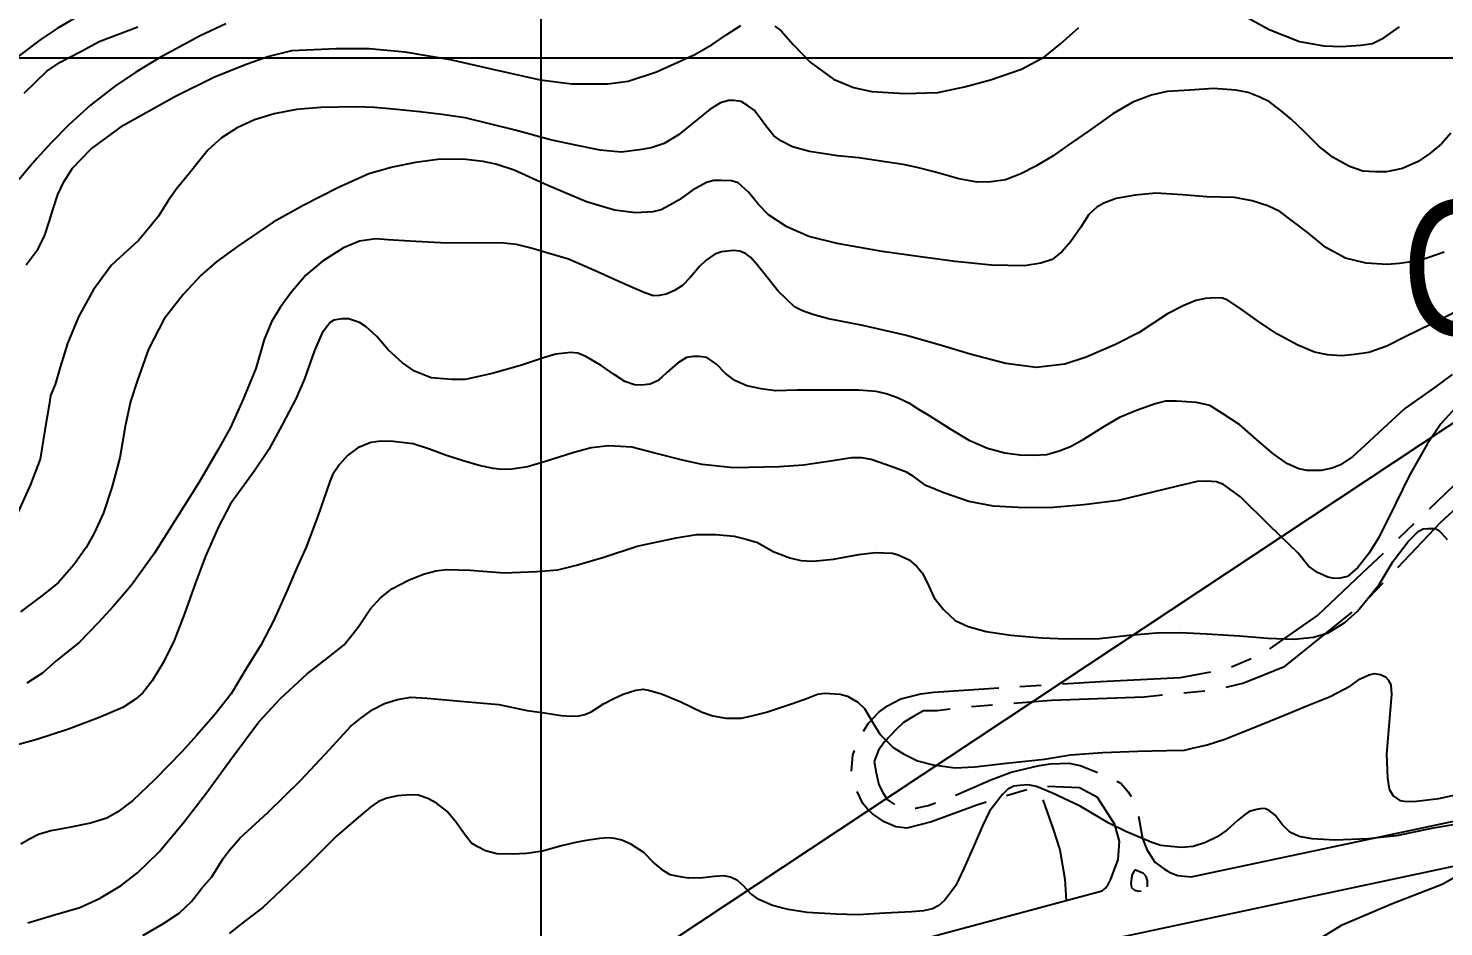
# Model space of a CAD drawing. Header units: millimetres. Extents: x 548366 to 1117317, y 7446967 to 14899125.
# Drawn here: x 555179.5 to 555678, y 7456108.7 to 7456425.4 of the extents above; entities that cross this region are included whole.
import ezdxf

# ---------------------------------------------------------------- set-up
doc = ezdxf.new("R2010")
doc.units = ezdxf.units.MM
doc.header["$MEASUREMENT"] = 0
for name, pattern in [('ESTR-TERRA', [1, 0.7, -0.1, 0.1, -0.1]), ('MEIO-FIOx2', [20, 15, -5]), ('RIO_PERIODICO', [5.8, 3, -0.4, 0.4, -0.4, 0.4, -0.4, 0.4, -0.4])]:
    doc.linetypes.add(name, pattern=pattern)
for name, color, linetype in [('AUTO_ESTRADA', 224, 'Continuous'), ('CURVA_INTERMEDIÁRIA', 32, 'Continuous'), ('CURVA_MESTRA', 36, 'Continuous'), ('MALHA_TM', 8, 'Continuous'), ('RADIAIS', 222, 'Continuous'), ('RIO_PERIÓDICO', 4, 'RIO_PERIODICO'), ('RUA_PAV_C_MEIO_FIO', 1, 'MEIO-FIOx2'), ('RUA_PAV_S_MEIO_FIO', 2, 'ESTR-TERRA'), ('TXT_EST_TRAT_ÁGUA', 7, 'Continuous')]:
    doc.layers.add(name, color=color, linetype=linetype)
doc.styles.add('TXT_PRAIA', font='ARIALN.TTF', dxfattribs={"height": 30})

msp = doc.modelspace()

# ---------------------------------------------------------------- linework, layer by layer
at = {"layer": 'AUTO_ESTRADA', "ltscale": 2.5, "flags": 128}
for points in [[(555580.88, 7456128.33), (555581.91, 7456127.69), (555584.33, 7456126.83), (555589.09, 7456126.31), (555708.14, 7456151.61)], [(555351.5, 7456050.05), (555363.65, 7456054.61), (555377.97, 7456059.16), (555399.78, 7456063.47), (555522.69, 7456096.22), (555712.29, 7456136.64)], [(554363.71, 7455909.03), (554607.12, 7455943.92), (554690.64, 7455954.81), (554778.19, 7455963.95), (554885.14, 7455974.04), (554930.47, 7455980.01), (554975.59, 7455988.97), (555048.62, 7456006.11), (555137.96, 7456024.22), (555210.21, 7456039.95), (555228.33, 7456046.45), (555241.49, 7456053.92), (555255.02, 7456061.87), (555268.55, 7456071.02), (555281.29, 7456076.59), (555293.63, 7456078.98), (555307.56, 7456077.38), (555323.88, 7456071.82), (555337.34, 7456067.78), (555344.55, 7456065.52), (555352.74, 7456066.23), (555557.67, 7456121.39), (555558.92, 7456122.34), (555559.42, 7456123.04)]]:
    msp.add_lwpolyline(points, dxfattribs=at)
at = {"layer": 'CURVA_INTERMEDIÁRIA'}
for points, elevation in [([(555204.72, 7456434.09), (555189.7, 7456425.29), (555183.99, 7456421.51), (555175.93, 7456415.39)], 180), ([(555249.06, 7456426.94), (555240.07, 7456422.68), (555225.51, 7456414.8), (555217.39, 7456409.93), (555209.89, 7456404.83), (555201.36, 7456398.26), (555193.76, 7456391.4), (555187.36, 7456384.92), (555182.54, 7456379.55), (555179.54, 7456376.04), (555176.3, 7456372.06)], 160), ([(555177.98, 7456402.53), (555186.05, 7456410.22), (555190.68, 7456413.46), (555198, 7456417.25), (555204.49, 7456420.68), (555218, 7456425.92)], 170), ([(555680.47, 7456388.41), (555677.23, 7456384.7), (555673.15, 7456381.28), (555668.98, 7456378.41), (555663.51, 7456376), (555657.86, 7456374.79), (555653.78, 7456374.79), (555649.54, 7456375.06), (555644.82, 7456376.64), (555639.07, 7456379.79), (555634.16, 7456383.77), (555628.87, 7456388.96), (555624.24, 7456393.4), (555620.71, 7456396.27), (555616.68, 7456399.46), (555613.25, 7456401.12), (555609.17, 7456402.79), (555604.81, 7456403.53), (555596.93, 7456404.18), (555588.59, 7456403.53), (555580.62, 7456403.16), (555574.96, 7456401.86), (555568.47, 7456399.36), (555561.43, 7456395.19), (555552.9, 7456389.08), (555545.39, 7456383.99), (555540.41, 7456380.42), (555534.39, 7456376.81), (555529.1, 7456374.03), (555523.63, 7456371.99), (555518.63, 7456371.25), (555513.71, 7456371.16), (555507.23, 7456372.27), (555498.98, 7456374.68), (555492.58, 7456376.35), (555487.67, 7456377.37), (555481.27, 7456378.29), (555472.02, 7456379.68), (555464.51, 7456380.42), (555454.59, 7456381.99), (555448.66, 7456383.66), (555444.77, 7456385.61), (555442.08, 7456387.46), (555439.3, 7456390.98), (555437.39, 7456393.6), (555435.16, 7456396.47), (555432.84, 7456398.23), (555430.53, 7456399.53), (555428.02, 7456399.99), (555426.08, 7456399.99), (555423.3, 7456399.07), (555419.59, 7456396.84), (555412.82, 7456391.38), (555408.46, 7456387.86), (555403.46, 7456384.8), (555398.92, 7456383.23), (555394.74, 7456382.49), (555388.35, 7456381.75), (555380.93, 7456382.4), (555372.22, 7456384.15), (555363.41, 7456386.1), (555351.01, 7456389.44), (555333.4, 7456393.79), (555325.15, 7456394.99), (555317.37, 7456395.92), (555308, 7456396.85), (555301.42, 7456397.5), (555295.02, 7456397.68), (555282.52, 7456397.49), (555273.9, 7456396.75), (555266.12, 7456395.27), (555259.16, 7456393.14), (555253.05, 7456390.27), (555247.48, 7456386.75), (555242.76, 7456382.39), (555236.08, 7456374.24), (555231.82, 7456368.96), (555228.9, 7456364.82), (555225.38, 7456359.17), (555222.41, 7456355.47), (555218.24, 7456350.56), (555213.05, 7456345.83), (555208.79, 7456341.85), (555205.45, 7456337.4), (555202.3, 7456333.05), (555197.15, 7456323.71), (555193.26, 7456314.27), (555190.67, 7456305.93), (555188.9, 7456299.82), (555187.33, 7456295.93), (555186.87, 7456292.68), (555185.3, 7456283.8), (555183.63, 7456273.52), (555180.2, 7456264.63), (555175.93, 7456254.99)], 140), ([(555678.14, 7456346.49), (555669.71, 7456343.58), (555662.48, 7456342.48), (555658.06, 7456342.18), (555650.73, 7456342.58), (555643.4, 7456344.39), (555636.47, 7456348.1), (555629.88, 7456353.54), (555624.65, 7456357.56), (555620.34, 7456360.87), (555616.12, 7456362.78), (555610.5, 7456364.58), (555604.37, 7456365.79), (555594.63, 7456365.99), (555585.99, 7456366.69), (555576.58, 7456367.29), (555569.35, 7456366.58), (555562.62, 7456365.38), (555558.31, 7456363.77), (555555.79, 7456362.37), (555553.08, 7456359.76), (555550.17, 7456355.24), (555546.66, 7456350.23), (555543.64, 7456346.72), (555540.13, 7456343.91), (555536.11, 7456342.6), (555530.39, 7456341.7), (555518.77, 7456341.95), (555505.92, 7456343.16), (555493.77, 7456344.86), (555480.21, 7456346.77), (555464.34, 7456349.58), (555454.4, 7456351.99), (555446.6, 7456355.44), (555440.17, 7456359.65), (555436.66, 7456363.27), (555433.14, 7456367.58), (555429.53, 7456370.89), (555427.12, 7456371.59), (555423.7, 7456371.69), (555420.89, 7456371.69), (555418.38, 7456371.09), (555413.46, 7456368.28), (555408.74, 7456364.87), (555405.42, 7456363.06), (555402.41, 7456361.36), (555399.4, 7456360.66), (555393.37, 7456360.36), (555385.94, 7456361.26), (555376.12, 7456364.18), (555362.47, 7456370), (555350.62, 7456375.42), (555344.19, 7456377.53), (555339.67, 7456378.43), (555332.54, 7456379.23), (555323.7, 7456379.13), (555315.87, 7456378.03), (555307.73, 7456376.42), (555299.42, 7456374.12), (555288.47, 7456369.21), (555276.52, 7456363.09), (555265.68, 7456357.07), (555253.12, 7456348.44), (555245.89, 7456343.22), (555240.42, 7456338.33), (555234.09, 7456331.7), (555227.37, 7456322.97), (555221.84, 7456312.34), (555217.93, 7456301.4), (555215.51, 7456293.79), (555213.6, 7456285.06), (555211.69, 7456274.02), (555208.88, 7456263.48), (555205.97, 7456254.65), (555202.73, 7456247.44), (555199.81, 7456242.33), (555195.5, 7456236.31), (555189.97, 7456229.98), (555184.25, 7456225.37), (555176.72, 7456219.75)], 130), ([(555688.7, 7456328.72), (555673.63, 7456321.1), (555664.49, 7456316.68), (555658.01, 7456313.3), (555651.68, 7456311.09), (555646.56, 7456310.39), (555642.04, 7456309.99), (555637.12, 7456310.29), (555632.5, 7456311.29), (555626.58, 7456313.7), (555619.25, 7456317.71), (555612.47, 7456322.27), (555606.65, 7456326.38), (555602.03, 7456329.59), (555600.12, 7456330.3), (555597, 7456330.4), (555594.09, 7456330.2), (555590.68, 7456329.49), (555586.26, 7456327.59), (555580.74, 7456324.78), (555570.79, 7456318.16), (555562.46, 7456313.94), (555552.12, 7456309.43), (555544.51, 7456306.99), (555534.47, 7456305.78), (555523.82, 7456307.19), (555511.17, 7456310.5), (555501.48, 7456313.52), (555488.82, 7456317.13), (555473.46, 7456320.65), (555461.31, 7456322.95), (555455.78, 7456324.46), (555452.17, 7456325.76), (555449.36, 7456327.27), (555443.63, 7456332.79), (555440.37, 7456336.76), (555436.16, 7456341.98), (555433.95, 7456344.59), (555432.14, 7456345.99), (555430.13, 7456346.89), (555427.92, 7456347.09), (555423.6, 7456346.59), (555421.29, 7456345.79), (555418.18, 7456343.68), (555415.87, 7456341.37), (555412.76, 7456337.66), (555409.85, 7456334.75), (555407.13, 7456332.95), (555404.12, 7456331.64), (555401.71, 7456331.24), (555399.6, 7456331.14), (555395.99, 7456332.34), (555388.76, 7456335.55), (555378.85, 7456340.07), (555369.72, 7456343.98), (555362.89, 7456345.99), (555356.56, 7456347.9), (555351.44, 7456349.2), (555347.02, 7456349.6), (555337.68, 7456349.8), (555326.83, 7456349.6), (555313.9, 7456350.3), (555306.27, 7456350.8), (555301.85, 7456351.2), (555296.12, 7456350.3), (555290.5, 7456347.99), (555283.07, 7456343.27), (555277.24, 7456338.36), (555271.92, 7456332.13), (555268.21, 7456327.02), (555265.19, 7456321.9), (555262.58, 7456315.68), (555259.62, 7456305.47), (555255.2, 7456294.63), (555250.68, 7456284.69), (555246.37, 7456276.97), (555239.62, 7456265.44), (555234.5, 7456257.21), (555229.07, 7456248.58), (555223.95, 7456240.35), (555215.82, 7456229.11), (555209.45, 7456221.71), (555204.03, 7456215.79), (555197.5, 7456209.07), (555189.16, 7456202.35), (555184.54, 7456198.23), (555178.92, 7456194.62)], 120), ([(555680.94, 7456303.37), (555674.61, 7456298.65), (555664.37, 7456291.43), (555655.03, 7456282.8), (555650.17, 7456278.2), (555646.05, 7456274.48), (555641.63, 7456271.57), (555638.72, 7456270.37), (555634.8, 7456269.57), (555632.39, 7456269.57), (555629.88, 7456269.57), (555626.97, 7456270.07), (555622.95, 7456271.87), (555617.83, 7456275.49), (555612.01, 7456280.6), (555606.24, 7456285.68), (555599.71, 7456289.89), (555595.6, 7456292.4), (555590.98, 7456293.5), (555583.95, 7456294.01), (555580.03, 7456293.91), (555576.42, 7456293), (555569.79, 7456290.69), (555563.86, 7456288.19), (555558.44, 7456285.08), (555550.51, 7456280.06), (555546.59, 7456277.85), (555542.57, 7456276.35), (555538.28, 7456275.02), (555533.66, 7456274.82), (555528.84, 7456274.92), (555523.42, 7456275.62), (555517.29, 7456277.33), (555511.07, 7456279.94), (555504.24, 7456284.15), (555496.91, 7456288.77), (555493.19, 7456290.98), (555490.08, 7456293.08), (555485.66, 7456295.19), (555481.64, 7456296.59), (555478.13, 7456297.4), (555472.04, 7456297.84), (555462.5, 7456297.84), (555450.24, 7456297.84), (555442.71, 7456297.64), (555437.59, 7456298.34), (555432.57, 7456299.34), (555428.35, 7456301.25), (555425.04, 7456303.76), (555421.82, 7456306.97), (555420.36, 7456308.08), (555418.45, 7456309.39), (555415.74, 7456309.69), (555413.73, 7456309.69), (555411.32, 7456309.39), (555408.11, 7456307.38), (555404.4, 7456304.07), (555402.59, 7456302.46), (555401.08, 7456301.16), (555398.47, 7456299.96), (555395.46, 7456299.55), (555393.05, 7456299.76), (555389.63, 7456300.86), (555385.82, 7456303.37), (555381.3, 7456306.48), (555375.88, 7456309.69), (555373.06, 7456310.89), (555370.55, 7456311.09), (555365.33, 7456310.49), (555361.34, 7456309.39), (555352.9, 7456306.58), (555342.86, 7456303.77), (555333.32, 7456301.56), (555328.7, 7456301.56), (555321.37, 7456302.17), (555315.55, 7456304.57), (555311.33, 7456307.48), (555306.21, 7456312.1), (555302.29, 7456316.72), (555298.51, 7456320.15), (555296.1, 7456321.66), (555292.28, 7456322.96), (555289.97, 7456322.96), (555287.06, 7456322.56), (555285.76, 7456321.66), (555282.95, 7456318.05), (555280.23, 7456311.82), (555276.72, 7456301.89), (555273.81, 7456295.07), (555268.87, 7456285.65), (555264.15, 7456276.92), (555259.13, 7456269.39), (555250.69, 7456257.75), (555246.47, 7456249.62), (555241.93, 7456239.39), (555238.42, 7456229.95), (555234.6, 7456219.32), (555230.88, 7456209.58), (555227.07, 7456201.96), (555223.15, 7456195.34), (555219.84, 7456191.12), (555217.18, 7456188.93), (555212.76, 7456186.02), (555204.22, 7456182.31), (555193.68, 7456178.3), (555182.53, 7456174.69), (555169.68, 7456171.17)], 110), ([(555179.26, 7456110.05), (555188.65, 7456112.95), (555197.65, 7456115.47), (555204.52, 7456118.66), (555212.17, 7456123.21), (555217.93, 7456127.72), (555225.48, 7456134.97), (555233.9, 7456145.13), (555242.22, 7456155.96), (555251.35, 7456168.51), (555260.64, 7456180.89), (555268.38, 7456189.3), (555277.67, 7456197.81), (555285.07, 7456203.58), (555290.69, 7456208.03), (555295.62, 7456214.32), (555299.88, 7456220.61), (555303.56, 7456224.67), (555307.53, 7456227.76), (555313.43, 7456230.86), (555318.66, 7456232.98), (555323.01, 7456234.14), (555326.88, 7456234.63), (555335.07, 7456234.35), (555347.08, 7456233.48), (555358.59, 7456233.96), (555365.95, 7456234.54), (555372.53, 7456236.19), (555382.17, 7456239.03), (555393.88, 7456242.8), (555407.63, 7456245.8), (555414.79, 7456246.96), (555421.66, 7456246.96), (555428.05, 7456246.38), (555432.31, 7456245.32), (555436.37, 7456244.15), (555441.89, 7456240.96), (555447.67, 7456238.72), (555451.63, 7456237.75), (555455.8, 7456237.56), (555463.06, 7456238.23), (555471.96, 7456239.97), (555477.86, 7456240.65), (555483.77, 7456240.36), (555485.9, 7456239.78), (555489.77, 7456238.04), (555492.48, 7456235.72), (555494.32, 7456233.4), (555495.98, 7456230.25), (555498.5, 7456224.64), (555501.79, 7456220.48), (555505.95, 7456216.61), (555510.5, 7456214.49), (555516.89, 7456212.75), (555525.6, 7456211.49), (555536.5, 7456210.51), (555545.21, 7456210.22), (555556.82, 7456210.32), (555567.27, 7456211.48), (555576.85, 7456212.35), (555585.34, 7456212.46), (555594.53, 7456211.97), (555606.14, 7456211.2), (555616.02, 7456210.43), (555625.31, 7456210.04), (555632.15, 7456210.74), (555637.27, 7456212.29), (555643.18, 7456215.96), (555647.63, 7456219.93), (555651.31, 7456224.38), (555655.28, 7456229.4), (555660.21, 7456237.53), (555665.44, 7456244.49), (555669.02, 7456247.97), (555670.76, 7456248.94), (555672.41, 7456249.13), (555673.28, 7456249.13), (555675.02, 7456249.13), (555676.18, 7456248.55), (555677.15, 7456247.59), (555679.18, 7456245.26)], 90), ([(555219.8, 7456105.67), (555227.08, 7456109.84), (555232.57, 7456113.53), (555236.92, 7456117.61), (555240.65, 7456122.32), (555244.12, 7456126.32), (555248.12, 7456132.8), (555250.25, 7456135.64), (555254.07, 7456140.08), (555263.88, 7456149.03), (555275.52, 7456160.4), (555285.56, 7456171.23), (555293.12, 7456179.4), (555296.63, 7456182.23), (555300.81, 7456185.34), (555304.99, 7456187.38), (555309.52, 7456188.8), (555314.23, 7456189.6), (555319.92, 7456189.24), (555331.65, 7456188.27), (555345.16, 7456187.02), (555355.21, 7456184.98), (555361.24, 7456184.16), (555367.11, 7456183.18), (555370.84, 7456182.91), (555373.33, 7456183.09), (555375.46, 7456183.54), (555377.77, 7456184.51), (555382.04, 7456187.27), (555385.77, 7456189.22), (555389.06, 7456190.73), (555393.42, 7456192.06), (555396, 7456192.42), (555397.95, 7456192.15), (555402.48, 7456190.82), (555409.33, 7456187.98), (555416.88, 7456184.34), (555420.53, 7456183.09), (555425.15, 7456182.2), (555430.57, 7456182.2), (555434.37, 7456183.11), (555439.52, 7456184.35), (555448.59, 7456187.37), (555453.92, 7456189.24), (555457.48, 7456190.75), (555459.97, 7456191.1), (555461.83, 7456190.92), (555465.39, 7456190.66), (555467.97, 7456189.95), (555471.61, 7456187.91), (555474.01, 7456185.6), (555477.03, 7456180.53), (555479.43, 7456176.54), (555484.14, 7456171.92), (555487.76, 7456169.65), (555492.73, 7456167.16), (555498.25, 7456165.74), (555505.89, 7456164.76), (555512.82, 7456165.03), (555524.02, 7456166.36), (555537.35, 7456167.78), (555546.51, 7456169.29), (555557.96, 7456170.19), (555570.23, 7456170.55), (555580.54, 7456170.81), (555586.67, 7456170.9), (555589.51, 7456171.61), (555594.67, 7456172.86), (555600.98, 7456174.81), (555610.31, 7456178.54), (555622.2, 7456183.45), (555629.84, 7456186.56), (555638.02, 7456189.85), (555645.22, 7456193.58), (555648.6, 7456196.06), (555651.71, 7456197.48), (555653.67, 7456198.02), (555655.8, 7456197.57), (555657.49, 7456196.77), (555658.55, 7456195.62), (555659.35, 7456193.84), (555659.62, 7456190.65), (555658.91, 7456182.12), (555657.84, 7456169.6), (555658.2, 7456161.07), (555658.84, 7456157.26), (555660.26, 7456154.86), (555662.57, 7456153.26), (555664.97, 7456152.91), (555668.43, 7456153), (555676.35, 7456153.88), (555685.94, 7456156.02)], 80), ([(555684.18, 7456145.08), (555673.66, 7456143.38), (555661.43, 7456140.75), (555651.34, 7456139.69), (555639.68, 7456139.27), (555631.72, 7456139.69), (555627.1, 7456140.54), (555623.76, 7456142.11), (555621.06, 7456144.81), (555618.64, 7456148.07), (555616.58, 7456149.64), (555615.3, 7456150.28), (555614.02, 7456150.35), (555612.24, 7456150.06), (555609.54, 7456149.28), (555607.69, 7456148), (555605.44, 7456146.14), (555601.67, 7456142.81), (555598.26, 7456140.39), (555594.14, 7456138.47), (555589.73, 7456137.05), (555585.68, 7456136.62), (555581.91, 7456137.05), (555578.42, 7456137.41), (555575.22, 7456138.4), (555566.05, 7456142.31), (555560.11, 7456145.26), (555550.02, 7456151.22), (555540.2, 7456155.84), (555534.59, 7456158.11), (555531.6, 7456158.68), (555528.76, 7456158.47), (555526.55, 7456158.26), (555524.49, 7456157.19), (555522.48, 7456155.23), (555519.7, 7456151.61), (555518, 7456149.41), (555515.58, 7456144.29), (555512.59, 7456137.47), (555509.02, 7456129.26), (555506.18, 7456123.29), (555502.27, 7456118.11), (555500.21, 7456116.26), (555497.93, 7456115.05), (555494.8, 7456114.34), (555490.61, 7456113.99), (555481.22, 7456113.49), (555471.78, 7456112.92), (555464.03, 7456113.13), (555453.8, 7456113.7), (555447.11, 7456114.84), (555441.57, 7456116.19), (555436.73, 7456118.32), (555433.89, 7456120.45), (555431.4, 7456123.15), (555429.22, 7456125.05), (555426.81, 7456126.18), (555424.6, 7456126.61), (555421.12, 7456126.47), (555417.14, 7456125.97), (555412.02, 7456125.83), (555409.82, 7456126.18), (555407.33, 7456126.61), (555405.55, 7456126.96), (555403.42, 7456128.31), (555399.58, 7456131.44), (555396.24, 7456134.85), (555391.76, 7456137.83), (555388.56, 7456139.25), (555386.07, 7456139.82), (555383.72, 7456140.03), (555380.81, 7456139.82), (555375.26, 7456139.04), (555371.72, 7456138.31), (555367.31, 7456137.24), (555360.63, 7456135.4), (555355.01, 7456134.54), (555350.04, 7456134.26), (555344.56, 7456134.47), (555340.51, 7456135.47), (555337.52, 7456136.96), (555335.57, 7456138.22), (555333.09, 7456141.34), (555329.96, 7456145.82), (555326.9, 7456149.44), (555323.28, 7456152.28), (555320.15, 7456153.92), (555316.81, 7456155.05), (555314.18, 7456155.27), (555309.48, 7456154.91), (555305.79, 7456154.06), (555302.87, 7456152.85), (555300.17, 7456151.01), (555295.62, 7456147.24), (555288.13, 7456140.72), (555277.82, 7456130.42), (555268.51, 7456121.61), (555262.07, 7456115.52), (555256.24, 7456110.98), (555250.2, 7456106.29)], 70), ([(555698.88, 7456095.1), (555670.07, 7456090.76), (555659.29, 7456088.35), (555649.8, 7456085.93), (555639.5, 7456082.07), (555629.04, 7456078.38), (555619.54, 7456075), (555614.72, 7456073.87), (555612.62, 7456073.87), (555609.89, 7456075), (555608.76, 7456076.13), (555608.6, 7456078.54), (555609.24, 7456081.91), (555612.14, 7456087.06), (555619.86, 7456095.1), (555628.12, 7456100.75), (555642.23, 7456109.37), (555659.68, 7456116.81), (555677.48, 7456123.76), (555681.41, 7456125.92)], 70)]:
    msp.add_lwpolyline(points, dxfattribs=dict(at, elevation=elevation))
at = {"layer": 'CURVA_MESTRA'}
for points, elevation in [([(555605.9, 7456430.88), (555616.56, 7456424.95), (555627.22, 7456420.78), (555635.74, 7456419.21), (555642.05, 7456418.93), (555648.82, 7456419.39), (555652.89, 7456420.04), (555656.97, 7456422.08), (555662.44, 7456425.87)], 150), ([(555178.71, 7456342.05), (555182.98, 7456347.61), (555185.3, 7456352.52), (555186.87, 7456357.15), (555188.26, 7456361.78), (555189.84, 7456366.78), (555191.97, 7456371.23), (555195.08, 7456376.11), (555201.48, 7456382.78), (555212.97, 7456391.21), (555231.14, 7456401.3), (555245.05, 7456408.25), (555256.52, 7456412.91), (555263.84, 7456415.41), (555272.28, 7456417.54), (555287.94, 7456418.28), (555299.53, 7456418.28), (555312.14, 7456417.07), (555328.05, 7456414.36), (555342.52, 7456411.12), (555359.76, 7456407.23), (555370.97, 7456405.84), (555383.49, 7456405.84), (555390.79, 7456406.8), (555400.71, 7456410.04), (555414.24, 7456416.16), (555420.36, 7456419.68), (555425.55, 7456423.2), (555430.47, 7456426.35)], 150), ([(555442.42, 7456426.16), (555444.65, 7456424.49), (555448.85, 7456419.64), (555454.88, 7456413.44), (555463.04, 7456407.41), (555470.08, 7456404.54), (555476.57, 7456403.15), (555488.25, 7456402.41), (555499.81, 7456402.8), (555509.17, 7456404.75), (555518.44, 7456407.25), (555529.29, 7456410.96), (555537.36, 7456415.31), (555543.1, 7456419.85), (555549.48, 7456425.64)], 150), ([(555682.5, 7456292), (555676.96, 7456286.03), (555672.18, 7456278.76), (555665.88, 7456267.69), (555661.19, 7456257.97), (555655.11, 7456245.92), (555651.63, 7456240.28), (555647.72, 7456235.28), (555644.14, 7456232.14), (555641.53, 7456231.59), (555639.47, 7456231.49), (555637.19, 7456231.92), (555633.6, 7456233.55), (555630.35, 7456235.83), (555626.71, 7456240.34), (555616.61, 7456250.11), (555606.4, 7456260.2), (555600.43, 7456264.54), (555598.04, 7456265.52), (555594.56, 7456265.73), (555591.19, 7456265.63), (555584.24, 7456264), (555575.58, 7456261.93), (555563.52, 7456259), (555551.25, 7456257.48), (555540.49, 7456256.51), (555530.39, 7456256.4), (555519.42, 7456256.94), (555510.73, 7456258.57), (555501.94, 7456261.61), (555495.64, 7456264.21), (555491.18, 7456267.47), (555488.79, 7456268.88), (555483.37, 7456270.95), (555476.41, 7456273.44), (555473.05, 7456273.99), (555469.46, 7456273.99), (555462.84, 7456272.9), (555452.52, 7456271.38), (555444.05, 7456270.84), (555438.53, 7456270.65), (555427.89, 7456270.48), (555416.83, 7456271.63), (555410.38, 7456273.03), (555400.15, 7456275.64), (555392.04, 7456277.77), (555383.94, 7456278.26), (555377.71, 7456277.53), (555371.33, 7456275.81), (555361.99, 7456272.86), (555355.28, 7456270.82), (555349.79, 7456270), (555346.44, 7456269.92), (555343.17, 7456270.18), (555338.34, 7456271.33), (555332.69, 7456272.96), (555326.39, 7456274.93), (555320.74, 7456277.06), (555315, 7456278.94), (555307.96, 7456279.76), (555303.62, 7456279.84), (555300.18, 7456279.35), (555295.52, 7456277.55), (555291.91, 7456274.76), (555289.05, 7456271.66), (555286.67, 7456267.97), (555285.68, 7456265.7), (555281.5, 7456253.42), (555277.33, 7456242.54), (555273.95, 7456234.96), (555270.51, 7456226.94), (555266, 7456216.79), (555261.42, 7456207.96), (555255.99, 7456199.23), (555250.91, 7456190.8), (555245.26, 7456183.68), (555238.88, 7456176.24), (555233.64, 7456170.51), (555223.93, 7456160.51), (555216.24, 7456153.27), (555211.02, 7456149.19), (555207.14, 7456147.03), (555201.39, 7456145.24), (555193.84, 7456143.67), (555187.42, 7456142.55), (555183.09, 7456141.28), (555179.88, 7456139.64), (555176.89, 7456137.78)], 100)]:
    msp.add_lwpolyline(points, dxfattribs=dict(at, elevation=elevation))
at = {"layer": 'MALHA_TM'}
for points in [[(555360, 7460415), (555360, 7450410)], [(549360, 7456415), (559365, 7456415)]]:
    msp.add_lwpolyline(points, dxfattribs=at)
at = {"layer": 'RADIAIS', "linetype": 'Continuous', "ltscale": 2.5}
msp.add_lwpolyline([(558529.59, 7458174.53), (550197.86, 7452650.98)], dxfattribs=at)
for radius in [4998.2, 3998.56, 2998.91, 1999.28, 999.64]:
    msp.add_circle((554363.71, 7455412.75), radius, dxfattribs=at)
msp.add_point((555613.47, 7456241.28), dxfattribs=at)
at = {"layer": 'RIO_PERIÓDICO', "ltscale": 25, "flags": 128}
msp.add_lwpolyline([(555536.8, 7456153.49), (555540.44, 7456143.1), (555542.77, 7456135.84), (555544.59, 7456125.45), (555545.06, 7456118)], dxfattribs=at)
at = {"layer": 'RUA_PAV_C_MEIO_FIO', "ltscale": 1.25, "flags": 128}
msp.add_lwpolyline([(555573.7, 7456122.77), (555573.7, 7456124.93), (555573.18, 7456126.48), (555572.23, 7456127.43), (555569.21, 7456128.82), (555568.34, 7456127.09), (555568, 7456125.88), (555567.82, 7456123.98), (555568, 7456122.6), (555569.12, 7456121.65), (555570.68, 7456121.3), (555572.58, 7456121.47), (555573.7, 7456122.77)], dxfattribs=at)
at = {"layer": 'RUA_PAV_S_MEIO_FIO', "ltscale": 75, "flags": 128}
for points in [[(555559.42, 7456123.04), (555559.78, 7456123.55), (555560.73, 7456125.53), (555563.41, 7456132.44), (555563.85, 7456138.75), (555562.2, 7456144.71), (555556.05, 7456154.3), (555549.68, 7456157.64), (555535.94, 7456158.31), (555522.21, 7456154.3), (555513.53, 7456151.56), (555497.58, 7456145.7), (555488.95, 7456143.47), (555485.03, 7456143.88), (555480.9, 7456145.7), (555476.78, 7456148.5), (555475.13, 7456149.99), (555473.47, 7456152.13), (555471, 7456157.25), (555469.35, 7456161.87), (555469.51, 7456165), (555469.87, 7456169.18), (555472.32, 7456175.4), (555475.46, 7456180.51), (555479.09, 7456184.31), (555482.06, 7456186.62), (555486.85, 7456189.09), (555490.98, 7456190.08), (555493.87, 7456190.84), (555498.47, 7456191.41), (555557.1, 7456195.17), (555585.25, 7456196.51), (555601.16, 7456199.51), (555614.49, 7456205.03), (555633.59, 7456218.42), (555649.44, 7456233.4), (555681.53, 7456264.19), (555724.61, 7456303.16), (555732.72, 7456309.26), (555741.37, 7456311.08), (555761.25, 7456311.99), (555766.46, 7456311.45), (555768.4, 7456309.66)], [(555762.32, 7456302.83), (555761.55, 7456303.64), (555750.29, 7456304.51), (555743.19, 7456304.26), (555737.95, 7456303.58), (555731.83, 7456300.77), (555719.76, 7456290.21), (555706.96, 7456278.82), (555676.91, 7456251.21), (555650.99, 7456223.86), (555621.58, 7456200.18), (555607.61, 7456194.56), (555597.27, 7456192.06), (555572.54, 7456189.66), (555539.88, 7456188.46), (555510.11, 7456186.07), (555499.55, 7456184.87), (555494.74, 7456184.78), (555491.58, 7456183.03), (555487.8, 7456180.73), (555484.87, 7456178.04), (555481.07, 7456173.91), (555478.92, 7456170.94), (555477.44, 7456166.98), (555478.1, 7456163.02), (555479.09, 7456158.73), (555480.41, 7456156.09), (555481.95, 7456153.52), (555484.87, 7456151.64), (555487.18, 7456150.65), (555492.13, 7456150.48), (555496.43, 7456151.47), (555506.41, 7456155.19), (555518.47, 7456160.55), (555525.65, 7456163.19), (555535.56, 7456165.57), (555539.52, 7456166.16), (555545.96, 7456166.32), (555549.96, 7456165.57), (555555.04, 7456163.52), (555559.83, 7456161.7), (555564.31, 7456159.33), (555566.93, 7456156.26), (555569.74, 7456151.47), (555570.42, 7456148.44), (555571.91, 7456139.86), (555573.4, 7456135.9), (555576.29, 7456131.49), (555579.67, 7456129.07), (555580.88, 7456128.33)]]:
    msp.add_lwpolyline(points, dxfattribs=at)

# ---------------------------------------------------------------- texts
at = {"layer": 'TXT_EST_TRAT_ÁGUA', "color": 8, "style": 'TXT_PRAIA'}
msp.add_text("CAIXA D'ÁGUA", height=47.5, dxfattribs=at).set_placement((555663.26, 7456317.21, 130))

doc.saveas('drawing.dxf')
